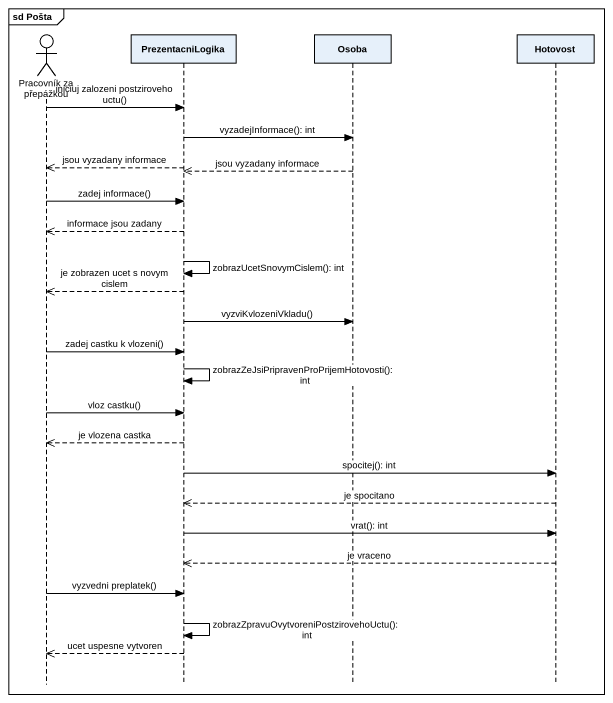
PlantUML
@startuml
mainframe sd Pošta
hide footbox
actor "Pracovník za přepážkou" as Pracovník_za_přepážkou
participant PrezentacniLogika
participant Osoba
participant Hotovost

Pracovník_za_přepážkou -> PrezentacniLogika : iniciuj zalozeni postziroveho uctu()
PrezentacniLogika -> Osoba : vyzadejInformace(): int
PrezentacniLogika -->> Pracovník_za_přepážkou : jsou vyzadany informace
Osoba -->> PrezentacniLogika : jsou vyzadany informace
Pracovník_za_přepážkou -> PrezentacniLogika : zadej informace()
PrezentacniLogika -->> Pracovník_za_přepážkou : informace jsou zadany
PrezentacniLogika -> PrezentacniLogika : zobrazUcetSnovymCislem(): int
PrezentacniLogika -->> Pracovník_za_přepážkou : je zobrazen ucet s novym cislem
PrezentacniLogika -> Osoba : vyzviKvlozeniVkladu()
Pracovník_za_přepážkou -> PrezentacniLogika : zadej castku k vlozeni()
PrezentacniLogika -> PrezentacniLogika : zobrazZeJsiPripravenProPrijemHotovosti(): int
Pracovník_za_přepážkou -> PrezentacniLogika : vloz castku()
PrezentacniLogika -->> Pracovník_za_přepážkou : je vlozena castka
PrezentacniLogika -> Hotovost : spocitej(): int
Hotovost -->> PrezentacniLogika : je spocitano
PrezentacniLogika -> Hotovost : vrat(): int
Hotovost -->> PrezentacniLogika : je vraceno
Pracovník_za_přepážkou -> PrezentacniLogika : vyzvedni preplatek()
PrezentacniLogika -> PrezentacniLogika : zobrazZpravuOvytvoreniPostzirovehoUctu(): int
PrezentacniLogika -->> Pracovník_za_přepážkou : ucet uspesne vytvoren
@enduml
